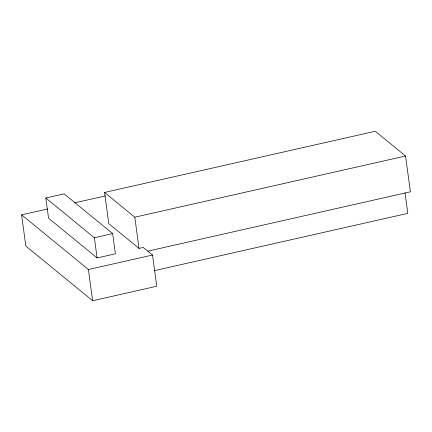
<?xml version="1.0" encoding="UTF-8"?>
<svg xmlns="http://www.w3.org/2000/svg" width="432" height="432" viewBox="0 0 432 432"><rect width="100%" height="100%" fill="white"/><g stroke="black" fill="none" stroke-linecap="round" stroke-linejoin="round"><path stroke-width="0.65" d="M45.819 198.007L64.109 193.876L112.66 233.615L115.387 253.811L97.097 257.947L48.551 218.209L45.819 198.007L94.37 237.746L97.097 257.947M47.79 208.921L21.6 214.839L25.823 246.056L92.632 300.742L156.751 286.254L152.528 255.037L143.262 247.45L139.018 248.411L108.788 223.663L104.566 192.445L375.327 131.258L405.556 156.006L410.4 191.813L147.83 251.149M74.633 202.851L105.403 195.901M104.566 192.445L134.8 217.193L405.556 156.006M94.37 237.746L112.66 233.615M21.6 214.839L88.414 269.525L152.528 255.037M154.456 270.626L407.813 213.37L405.022 192.737M134.8 217.193L139.018 248.411M88.414 269.525L92.632 300.742"/></g></svg>
